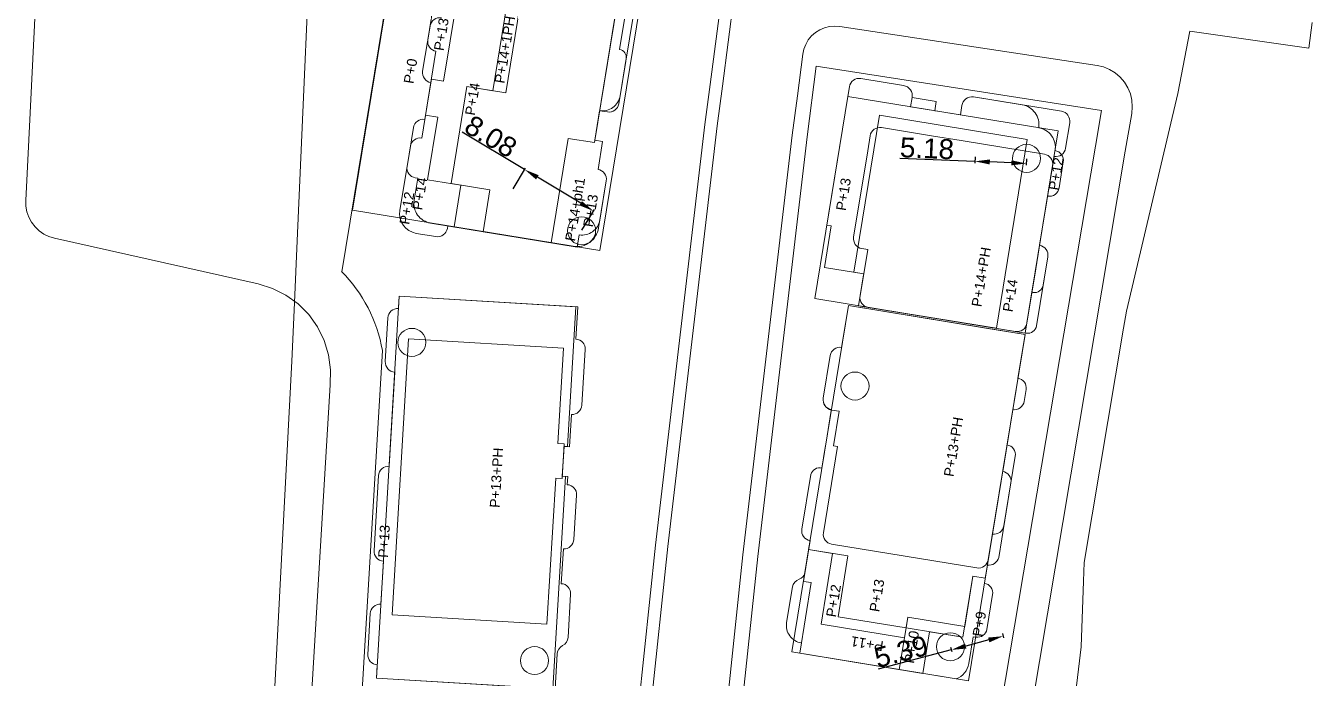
# Model space of a CAD drawing. Header units: metres. Extents: x 7511332 to 7511470, y 4692177 to 4692416.
# Drawn here: x 7511332.3 to 7511461.7, y 4692255.4 to 4692321.1 of the extents above; entities that cross this region are included whole.
import ezdxf

# ---------------------------------------------------------------- set-up
doc = ezdxf.new("R2010")
doc.units = ezdxf.units.M
doc.header["$PDMODE"] = 32
doc.header["$PDSIZE"] = 0.75
doc.linetypes.add('Long Dashed', pattern=[5291.666508, 3174.999952, -2116.666555])
for name, color, linetype, lineweight, true_color in [('2D Drafting - General_Pen_No__106', 171, 'Continuous', 0, 0xaaaaff), ('2D Drafting - General_Pen_No__112', 7, 'Continuous', 0, 0xd5aaaa), ('A - Situacioni_Pen_No__103', 7, 'Continuous', 0, 0xffcc99), ('A - Situacioni_Pen_No__104', 7, 'Continuous', 0, 0x96e196), ('Drawing & Figure_Pen_No__112', 7, 'Continuous', 0, 0xd5aaaa)]:
    doc.layers.add(name, color=color, linetype=linetype, lineweight=lineweight, true_color=true_color)
for name, color, linetype, lineweight in [('A - Ndertesa 5 - 2D Drafting - General_Pen_No__20', 1, 'Continuous', 0), ('dimenzionet', 1, 'Continuous', 0), ('ParcRePo', 7, 'Continuous', 0)]:
    doc.layers.add(name, color=color, linetype=linetype, lineweight=lineweight)
doc.styles.add('GENERATED_STYLE_1', font='arial.ttf')
doc.styles.get("Standard").update_dxf_attribs({"font": 'arial.ttf'})
doc.dimstyles.get("Standard").update_dxf_attribs({"dimtxt": 1.5, "dimasz": 0.18, "dimexe": 0.18, "dimexo": 0.0625, "dimgap": 0.09, "dimtad": 1, "dimtoh": 1, "dimzin": 0, "dimdsep": 46, "dimtxsty": 'Standard', "dimcen": 0.09, "dimse1": 1, "dimse2": 1, "dimsd1": 1, "dimsd2": 1, "dimadec": 0, "dimazin": 0, "dimtfac": 1, "dimtofl": 0, "dimtmove": 0, "dimatfit": 3, "dimfxl": 1, "dimtolj": 1, "dimtzin": 0, "dimarcsym": 0})

# ---------------------------------------------------------------- blocks, each defined once
blk = doc.blocks.new('*D56')
at = {"layer": 'Defpoints', "color": 0, "transparency": 16777216}
for p in [(7511427.81, 4692307.96, 619.23), (7511432.98, 4692307.75), (7511432.96, 4692307.24)]:
    blk.add_point(p, dxfattribs=at)
at = {"layer": 'dimenzionet', "color": 0, "lineweight": -2, "transparency": 16777216}
for p, q in [((7511427.79, 4692307.45), (7511420.24, 4692307.75)), ((7511427.81, 4692307.9), (7511427.78, 4692307.27)), ((7511432.98, 4692307.69), (7511432.95, 4692307.06)), ((7511431.46, 4692307.3), (7511429.29, 4692307.39))]:
    blk.add_line(p, q, dxfattribs=at)
at = {"layer": 'dimenzionet', "color": 0, "transparency": 16777216}
for points in [[(7511429.3, 4692307.64), (7511429.28, 4692307.14), (7511427.79, 4692307.45)], [(7511431.47, 4692307.55), (7511431.45, 4692307.05), (7511432.96, 4692307.24)]]:
    blk.add_solid(points, dxfattribs=at)
at = {"layer": 'dimenzionet', "color": 0, "transparency": 16777216, "insert": (7511422.97, 4692308.75), "char_height": 2, "attachment_point": 5, "rotation": 357.7254}
blk.add_mtext('\\A1;5.18', dxfattribs=at)
blk = doc.blocks.new('*D57')
at = {"layer": 'Defpoints', "color": 0, "transparency": 16777216}
for p in [(7511430.54, 4692260.01, 619.43), (7511425.33, 4692258.63), (7511425.41, 4692258.31)]:
    blk.add_point(p, dxfattribs=at)
at = {"layer": 'dimenzionet', "color": 0, "lineweight": -2, "transparency": 16777216}
for p, q in [((7511430.56, 4692259.95), (7511430.67, 4692259.52)), ((7511425.41, 4692258.31), (7511418.06, 4692256.36)), ((7511425.34, 4692258.57), (7511425.46, 4692258.14)), ((7511429.18, 4692259.31), (7511426.86, 4692258.7))]:
    blk.add_line(p, q, dxfattribs=at)
at = {"layer": 'dimenzionet', "color": 0, "transparency": 16777216}
for points in [[(7511429.11, 4692259.55), (7511429.24, 4692259.07), (7511430.63, 4692259.69)], [(7511426.8, 4692258.94), (7511426.93, 4692258.45), (7511425.41, 4692258.31)]]:
    blk.add_solid(points, dxfattribs=at)
at = {"layer": 'dimenzionet', "color": 0, "transparency": 16777216, "insert": (7511420.37, 4692258.13), "char_height": 2, "attachment_point": 5, "rotation": 14.8367}
blk.add_mtext('\\A1;5.39', dxfattribs=at)
blk = doc.blocks.new('*D63')
at = {"layer": 'Defpoints', "color": 0, "transparency": 16777216}
for p in [(7511382.5, 4692306.62), (7511381.3, 4692304.63, 619.69), (7511388.23, 4692300.47)]:
    blk.add_point(p, dxfattribs=at)
at = {"layer": 'dimenzionet', "color": 0, "lineweight": -2, "transparency": 16777216}
for p, q in [((7511382.5, 4692306.62), (7511376.22, 4692310.38)), ((7511381.33, 4692304.68), (7511382.59, 4692306.77)), ((7511388.14, 4692303.23), (7511383.78, 4692305.85)), ((7511388.26, 4692300.53), (7511389.51, 4692302.61))]:
    blk.add_line(p, q, dxfattribs=at)
at = {"layer": 'dimenzionet', "color": 0, "transparency": 16777216}
for points in [[(7511383.91, 4692306.06), (7511383.65, 4692305.63), (7511382.5, 4692306.62)], [(7511388.26, 4692303.45), (7511388.01, 4692303.02), (7511389.42, 4692302.46)]]:
    blk.add_solid(points, dxfattribs=at)
at = {"layer": 'dimenzionet', "color": 0, "transparency": 16777216, "insert": (7511379.1, 4692309.95), "char_height": 2, "attachment_point": 5, "rotation": 329.0185}
blk.add_mtext('\\A1;8.08', dxfattribs=at)

msp = doc.modelspace()

# ---------------------------------------------------------------- linework, layer by layer
at = {"layer": '2D Drafting - General_Pen_No__106', "color": 161, "linetype": 'Continuous', "true_color": 0xaaaaff}
for points in [[(7511365.191, 4692302.533), (7511390.063, 4692298.468), (7511395.756, 4692333.296), (7511370.884, 4692337.361)], [(7511432.855, 4692290.182), (7511436.177, 4692310.512), (7511415.007, 4692313.972), (7511411.685, 4692293.642)], [(7511387.64, 4692292.834), (7511386.797, 4692278.76), (7511386.46, 4692278.78), (7511386.281, 4692275.786), (7511386.618, 4692275.766), (7511385.339, 4692254.403), (7511367.584, 4692255.466), (7511369.882, 4692293.897)], [(7511432.83, 4692290.034), (7511415.065, 4692292.938), (7511409.371, 4692258.1), (7511427.137, 4692255.206)]]:
    msp.add_lwpolyline(points, close=True, dxfattribs=at)
at = {"layer": '2D Drafting - General_Pen_No__112', "color": 9, "linetype": 'Continuous', "true_color": 0xd5aaaa}
for points in [[(7511377.741, 4692336.24), (7511374.353, 4692315.514), (7511373.122, 4692315.715), (7511372.534, 4692312.113), (7511373.767, 4692311.912), (7511372.735, 4692305.596), (7511376.091, 4692305.048), (7511375.405, 4692300.853), (7511387.396, 4692298.894, 0.414227), (7511389.93, 4692300.76), (7511390.705, 4692305.497, 0.4142136), (7511389.879, 4692306.645), (7511390.337, 4692309.447), (7511389.548, 4692309.576), (7511390.034, 4692312.546, 0.4142136), (7511392.098, 4692314.038), (7511392.712, 4692317.789, 0.4142136), (7511392.054, 4692318.704), (7511392.615, 4692322.156, 0.4132612)], [(7511373.297, 4692322.983), (7511372.757, 4692319.677, 0.4142136), (7511373.582, 4692318.528), (7511372.461, 4692311.67, 0.4142136), (7511371.313, 4692310.845), (7511370.675, 4692306.947, 0.4142305), (7511371.5, 4692305.798), (7511371.749, 4692305.758), (7511371.386, 4692303.537, 0.4142136), (7511373.037, 4692301.241), (7511387.791, 4692298.829), (7511387.992, 4692300.063, 0.4142136), (7511390.059, 4692301.549), (7511390.704, 4692305.497, 0.4142136), (7511389.879, 4692306.645), (7511390.338, 4692309.458), (7511389.55, 4692309.586), (7511390.034, 4692312.546), (7511390.823, 4692312.417, 0.4142132), (7511391.971, 4692313.243), (7511393.406, 4692322.027, 0.4142136)], [(7511374.131, 4692321.884, 0.4142136), (7511372.982, 4692321.058), (7511372.24, 4692316.518, 0.4142136), (7511373.066, 4692315.37), (7511372.155, 4692309.795, 0.4142385), (7511371.007, 4692308.969), (7511369.951, 4692302.505, 0.4141858), (7511371.602, 4692300.209), (7511373.575, 4692299.887, 0.414195), (7511374.723, 4692300.712), (7511374.763, 4692300.959), (7511387.791, 4692298.829), (7511387.992, 4692300.063, 0.4142136), (7511390.059, 4692301.549), (7511390.704, 4692305.497, 0.4142136), (7511389.879, 4692306.645), (7511390.336, 4692309.448), (7511389.548, 4692309.576), (7511390.034, 4692312.546), (7511390.82, 4692312.418, 0.4142132), (7511391.971, 4692313.243), (7511393.406, 4692322.027, 0.4142135)]]:
    msp.add_lwpolyline(points, format="xyb", dxfattribs=at)
for points in [[(7511392.215, 4692325.893), (7511388.316, 4692326.53), (7511389.586, 4692334.304), (7511380.109, 4692335.853), (7511378.35, 4692325.095), (7511382.253, 4692324.457), (7511380.6, 4692314.342), (7511376.697, 4692314.98), (7511375.101, 4692305.21), (7511379.003, 4692304.572), (7511378.317, 4692300.378), (7511385.175, 4692299.257), (7511386.891, 4692309.757), (7511389.51, 4692309.34)], [(7511392.425, 4692327.176), (7511388.525, 4692327.813), (7511389.586, 4692334.304), (7511380.109, 4692335.853), (7511378.35, 4692325.095), (7511380.939, 4692324.672), (7511379.286, 4692314.556), (7511376.697, 4692314.98), (7511375.101, 4692305.21), (7511379.003, 4692304.572), (7511378.317, 4692300.378), (7511385.175, 4692299.257), (7511386.891, 4692309.757), (7511389.51, 4692309.34)], [(7511433.049, 4692309.655), (7511418.194, 4692312.083), (7511415.614, 4692296.292), (7511416.6, 4692296.131), (7511416.076, 4692292.924), (7511429.944, 4692290.658)], [(7511386.4, 4692288.651), (7511370.828, 4692289.583), (7511369.167, 4692261.833), (7511384.739, 4692260.901), (7511385.625, 4692275.575), (7511386.266, 4692275.536), (7511386.475, 4692279.029), (7511385.826, 4692279.068)]]:
    msp.add_lwpolyline(points, close=True, dxfattribs=at)
for points in [[(7511416.584, 4692296.032), (7511416.076, 4692292.924), (7511432.854, 4692290.182), (7511432.952, 4692290.166, 0.4142136), (7511433.986, 4692290.909), (7511435.121, 4692297.856, 0.4142136), (7511434.296, 4692299.004), (7511435.757, 4692307.946, 0.4142136), (7511436.905, 4692308.771), (7511437.325, 4692311.337, 0.4142136), (7511436.499, 4692312.485), (7511427.642, 4692313.933, 0.4142136), (7511426.485, 4692313.058), (7511426.332, 4692312.121), (7511423.815, 4692312.532), (7511421.324, 4692312.939), (7511421.477, 4692313.877, 0.4142136), (7511420.61, 4692315.082), (7511416.317, 4692315.784, 0.4142136), (7511415.169, 4692314.959), (7511415.007, 4692313.972), (7511413.431, 4692304.33), (7511412.891, 4692301.023), (7511413.334, 4692300.951), (7511412.652, 4692296.776), (7511416.6, 4692296.131)], [(7511416.584, 4692296.032), (7511416.076, 4692292.924), (7511432.854, 4692290.182), (7511433.523, 4692294.277), (7511433.622, 4692294.261, 0.4142136), (7511434.655, 4692295.005), (7511435.121, 4692297.856, 0.4142136), (7511434.296, 4692299.004), (7511435.757, 4692307.946, 0.4142136), (7511436.905, 4692308.771), (7511437.325, 4692311.337, 0.4142136), (7511436.499, 4692312.485), (7511427.642, 4692313.933, 0.4142136), (7511426.485, 4692313.058), (7511426.332, 4692312.121), (7511423.815, 4692312.532), (7511423.741, 4692312.544), (7511423.895, 4692313.482), (7511421.477, 4692313.877, 0.4142136), (7511420.61, 4692315.082), (7511416.317, 4692315.784, 0.4142136), (7511415.169, 4692314.959), (7511415.007, 4692313.972), (7511413.431, 4692304.33), (7511412.891, 4692301.023), (7511413.334, 4692300.951), (7511412.652, 4692296.776), (7511416.6, 4692296.131)], [(7511416.584, 4692296.032), (7511416.076, 4692292.924), (7511432.854, 4692290.182), (7511433.563, 4692294.524), (7511434.021, 4692297.327), (7511435.104, 4692303.949, 0.4142136), (7511436.252, 4692304.774), (7511436.679, 4692307.39, 0.4142136), (7511435.854, 4692308.538, 0.4142136), (7511434.203, 4692310.834, 0.4142136), (7511432.551, 4692313.131), (7511427.642, 4692313.933, 0.4142136), (7511426.485, 4692313.058), (7511426.332, 4692312.121), (7511423.815, 4692312.532), (7511423.741, 4692312.544), (7511423.895, 4692313.482), (7511421.477, 4692313.877, 0.4142136), (7511420.61, 4692315.082), (7511416.317, 4692315.784, 0.4142136), (7511415.169, 4692314.959), (7511415.007, 4692313.972), (7511413.431, 4692304.33), (7511412.891, 4692301.023), (7511413.334, 4692300.951), (7511412.652, 4692296.776), (7511416.6, 4692296.131)], [(7511369.807, 4692292.649, 0.4140693), (7511368.748, 4692291.711), (7511368.486, 4692287.318, 0.4142136), (7511369.427, 4692286.261), (7511368.859, 4692276.779, 0.4142136), (7511367.801, 4692275.84), (7511367.35, 4692268.304, 0.4142136), (7511368.289, 4692267.246), (7511368.029, 4692262.904, 0.4142136), (7511366.971, 4692261.965), (7511366.725, 4692257.865, 0.4142136), (7511367.664, 4692256.814), (7511367.584, 4692255.466), (7511385.552, 4692254.39), (7511385.762, 4692257.903, -0.2679457), (7511386.313, 4692258.738, 0.2679457), (7511386.863, 4692259.572), (7511387.123, 4692263.914, 0.4142136), (7511386.185, 4692264.972), (7511386.394, 4692268.466, 0.4142136), (7511387.454, 4692269.43), (7511387.72, 4692273.872, 0.4142004), (7511386.781, 4692274.93), (7511386.83, 4692275.753), (7511386.281, 4692275.786), (7511386.46, 4692278.78), (7511387.009, 4692278.747), (7511387.204, 4692281.991, 0.4142136), (7511388.261, 4692282.93), (7511388.596, 4692288.52, 0.4142136), (7511387.658, 4692289.578), (7511387.852, 4692292.822), (7511369.882, 4692293.897)], [(7511425.904, 4692255.398, 0.2678054), (7511427.169, 4692256.945), (7511427.607, 4692259.628), (7511427.908, 4692259.579, 0.3816963), (7511428.994, 4692260.363), (7511429.568, 4692263.869, 0.4142136), (7511428.742, 4692265.017), (7511429.548, 4692269.951, 0.3986499), (7511430.693, 4692270.777), (7511431.839, 4692277.784, 0.4372006), (7511431.016, 4692278.932), (7511431.596, 4692282.484, 0.4142331), (7511432.744, 4692283.31), (7511432.938, 4692284.495, 0.4141858), (7511432.113, 4692285.643), (7511432.83, 4692290.034), (7511428.883, 4692290.679), (7511415.066, 4692292.937), (7511414.381, 4692288.743, 0.4135461), (7511413.232, 4692287.917), (7511412.531, 4692283.624, 0.4142136), (7511413.356, 4692282.475), (7511413.31, 4692282.19), (7511412.825, 4692279.22), (7511412.826, 4692279.22), (7511412.737, 4692278.677), (7511412.396, 4692276.599, 0.4200391), (7511411.288, 4692275.942), (7511410.382, 4692270.449, 0.4142136), (7511411.203, 4692269.302), (7511410.673, 4692266.058, -0.2848944), (7511410.118, 4692265.423, 0.2818236), (7511409.428, 4692264.64), (7511408.845, 4692261.075, 0.4142169), (7511410.331, 4692259.009), (7511410.162, 4692257.971), (7511423.249, 4692255.832)], [(7511415.066, 4692292.937), (7511414.381, 4692288.743, 0.4135461), (7511413.232, 4692287.917), (7511412.531, 4692283.624, 0.4142136), (7511413.356, 4692282.475), (7511413.31, 4692282.19), (7511412.825, 4692279.22), (7511412.826, 4692279.22), (7511412.737, 4692278.677), (7511412.396, 4692276.599, 0.4200391), (7511411.288, 4692275.942), (7511410.382, 4692270.449, 0.4142136), (7511411.203, 4692269.302), (7511410.534, 4692265.207), (7511411.323, 4692265.078), (7511410.162, 4692257.972), (7511420.178, 4692256.334), (7511420.863, 4692260.529), (7511426.589, 4692259.593), (7511427.589, 4692265.712), (7511428.822, 4692265.51), (7511429.04, 4692266.843, 0.3986499), (7511430.18, 4692267.619), (7511431.406, 4692275.119, 0.4142136), (7511430.58, 4692276.268), (7511431.596, 4692282.484, 0.4142331), (7511432.744, 4692283.31), (7511432.938, 4692284.495, 0.4141858), (7511432.113, 4692285.643), (7511432.83, 4692290.034), (7511428.883, 4692290.679)], [(7511415.066, 4692292.937), (7511414.381, 4692288.743, 0.4135461), (7511413.232, 4692287.917), (7511412.531, 4692283.624, 0.4142136), (7511413.356, 4692282.475), (7511413.31, 4692282.19), (7511412.825, 4692279.22), (7511412.826, 4692279.22), (7511412.737, 4692278.677), (7511412.396, 4692276.599, 0.4200391), (7511411.288, 4692275.942), (7511410.382, 4692270.449, 0.4142136), (7511411.203, 4692269.302), (7511410.534, 4692265.207), (7511411.323, 4692265.078), (7511410.162, 4692257.972), (7511422.548, 4692255.947), (7511423.234, 4692260.141), (7511426.589, 4692259.593), (7511427.589, 4692265.712), (7511428.822, 4692265.51), (7511429.04, 4692266.843, 0.3986499), (7511430.18, 4692267.619), (7511431.406, 4692275.119, 0.4142136), (7511430.58, 4692276.268), (7511431.596, 4692282.484, 0.4142331), (7511432.744, 4692283.31), (7511432.938, 4692284.495, 0.4141858), (7511432.113, 4692285.643), (7511432.83, 4692290.034), (7511428.883, 4692290.679)], [(7511415.066, 4692292.937), (7511414.381, 4692288.743, 0.4135461), (7511413.232, 4692287.917), (7511412.531, 4692283.624, 0.4142136), (7511413.356, 4692282.475), (7511413.31, 4692282.19), (7511412.825, 4692279.22), (7511412.826, 4692279.22), (7511412.737, 4692278.677), (7511412.396, 4692276.599, 0.4200391), (7511411.288, 4692275.942), (7511410.382, 4692270.449, 0.4142136), (7511411.203, 4692269.302), (7511411.058, 4692268.414), (7511415.005, 4692267.769), (7511414.018, 4692261.648), (7511420.863, 4692260.529), (7511421.038, 4692261.594), (7511426.763, 4692260.658), (7511427.589, 4692265.712), (7511428.822, 4692265.51), (7511429.04, 4692266.843, 0.3986499), (7511430.18, 4692267.619), (7511431.406, 4692275.119, 0.4142136), (7511430.58, 4692276.268), (7511431.596, 4692282.484, 0.4142331), (7511432.744, 4692283.31), (7511432.938, 4692284.495, 0.4141858), (7511432.113, 4692285.643), (7511432.83, 4692290.034), (7511428.883, 4692290.679)], [(7511415.066, 4692292.937), (7511414.381, 4692288.743, 0.4135461), (7511413.232, 4692287.917), (7511412.531, 4692283.624, 0.4142136), (7511413.356, 4692282.475), (7511413.31, 4692282.19), (7511412.825, 4692279.22), (7511412.826, 4692279.22), (7511412.737, 4692278.677), (7511412.396, 4692276.599, 0.4200391), (7511411.288, 4692275.942), (7511410.382, 4692270.449, 0.4142136), (7511411.203, 4692269.302), (7511411.058, 4692268.414), (7511413.477, 4692268.018), (7511412.315, 4692260.912), (7511420.702, 4692259.541), (7511421.038, 4692261.594), (7511426.763, 4692260.658), (7511427.589, 4692265.712), (7511428.822, 4692265.51), (7511429.04, 4692266.843, 0.3986499), (7511430.18, 4692267.619), (7511431.406, 4692275.119, 0.4142136), (7511430.58, 4692276.268), (7511431.596, 4692282.484, 0.4142331), (7511432.744, 4692283.31), (7511432.938, 4692284.495, 0.4141858), (7511432.113, 4692285.643), (7511432.83, 4692290.034), (7511428.883, 4692290.679)], [(7511415.066, 4692292.937), (7511414.381, 4692288.743, 0.4135461), (7511413.232, 4692287.917), (7511412.531, 4692283.624, 0.3875282), (7511413.35, 4692282.437), (7511414.138, 4692282.308), (7511413.572, 4692278.845), (7511413.968, 4692278.78), (7511412.549, 4692270.095, 0.4142136), (7511413.374, 4692268.947), (7511427.98, 4692266.56, 0.4142136), (7511429.129, 4692267.385), (7511432.83, 4692290.034)]]:
    msp.add_lwpolyline(points, format="xyb", close=True, dxfattribs=at)
at = {"layer": 'A - Ndertesa 5 - 2D Drafting - General_Pen_No__20', "color": 1, "linetype": 'Continuous', "lineweight": 0}
for centre in [(7511432.982, 4692307.753), (7511388.228, 4692300.472), (7511371.154, 4692289.243), (7511415.728, 4692284.851), (7511425.327, 4692258.629), (7511383.494, 4692257.235)]:
    msp.add_circle(centre, 1.41, dxfattribs=at)
at = {"layer": 'A - Situacioni_Pen_No__103', "color": 31, "linetype": 'Long Dashed', "true_color": 0xffcc99, "flags": 128}
msp.add_lwpolyline([(7511337.981, 4692416.015), (7511332.316, 4692303.516), (7511332.332, 4692302.937), (7511332.437, 4692302.371), (7511332.628, 4692301.829), (7511332.901, 4692301.322), (7511333.249, 4692300.865), (7511333.664, 4692300.466), (7511334.136, 4692300.137), (7511334.653, 4692299.885), (7511335.206, 4692299.714), (7511355.683, 4692295.126), (7511357.127, 4692294.676), (7511358.484, 4692293.997), (7511359.713, 4692293.109), (7511360.783, 4692292.033), (7511361.665, 4692290.798), (7511362.335, 4692289.437), (7511362.778, 4692287.986), (7511362.979, 4692286.483), (7511362.936, 4692284.973), (7511357.777, 4692198.781), (7511357.792, 4692198.221), (7511357.902, 4692197.676), (7511358.104, 4692197.159), (7511358.391, 4692196.683), (7511358.756, 4692196.264), (7511359.188, 4692195.914), (7511359.673, 4692195.643), (7511360.201, 4692195.458), (7511384.316, 4692189.283), (7511386.744, 4692188.674), (7511387.074, 4692188.621), (7511387.404, 4692188.625), (7511387.728, 4692188.686), (7511388.037, 4692188.802), (7511388.321, 4692188.968), (7511388.573, 4692189.182), (7511388.784, 4692189.435), (7511388.949, 4692189.72), (7511389.062, 4692190.03), (7511389.122, 4692190.359), (7511390.445, 4692204.689), (7511392.447, 4692226.366), (7511396.895, 4692268.722), (7511401.873, 4692311.019), (7511402.395, 4692315.018), (7511407.38, 4692353.248), (7511407.956, 4692360.099), (7511408.188, 4692361.931), (7511408.719, 4692363.706), (7511409.532, 4692365.371), (7511410.607, 4692366.881), (7511411.914, 4692368.194), (7511413.418, 4692369.276), (7511415.079, 4692370.098), (7511416.851, 4692370.638), (7511418.689, 4692370.88), (7511420.536, 4692370.82), (7511433.258, 4692369.351), (7511433.901, 4692369.332), (7511434.533, 4692369.424), (7511435.14, 4692369.624), (7511435.704, 4692369.924), (7511436.207, 4692370.318), (7511436.635, 4692370.792), (7511436.976, 4692371.333), (7511437.218, 4692371.924), (7511437.355, 4692372.548), (7511437.382, 4692373.186), (7511437.299, 4692373.824), (7511431.381, 4692400.749)], dxfattribs=at)
msp.add_lwpolyline([(7511419.24, 4692180.484), (7511419.67, 4692180.484), (7511420.094, 4692180.554), (7511420.501, 4692180.694), (7511420.879, 4692180.899), (7511421.218, 4692181.163), (7511421.509, 4692181.48), (7511421.743, 4692181.84), (7511421.915, 4692182.234), (7511422.02, 4692182.655), (7511431.627, 4692241.432), (7511442.908, 4692308.471), (7511443.559, 4692312.277), (7511443.618, 4692312.939), (7511443.573, 4692313.598), (7511443.424, 4692314.241), (7511443.174, 4692314.852), (7511442.832, 4692315.417), (7511442.404, 4692315.919), (7511441.902, 4692316.348), (7511441.338, 4692316.692), (7511440.727, 4692316.943), (7511440.08, 4692317.094), (7511414.188, 4692321.021), (7511413.669, 4692321.058), (7511413.155, 4692321.012), (7511412.654, 4692320.886), (7511412.18, 4692320.682), (7511411.745, 4692320.405), (7511411.358, 4692320.063), (7511411.031, 4692319.664), (7511410.771, 4692319.218), (7511410.586, 4692318.737), (7511410.477, 4692318.228), (7511409.931, 4692314.035), (7511409.416, 4692310.089), (7511404.449, 4692267.885), (7511400.011, 4692225.621), (7511398.013, 4692203.99), (7511396.602, 4692188.712), (7511396.596, 4692188.256), (7511396.661, 4692187.809), (7511396.795, 4692187.378), (7511396.995, 4692186.973), (7511397.256, 4692186.605), (7511397.572, 4692186.282), (7511397.934, 4692186.012), (7511398.334, 4692185.803), (7511398.766, 4692185.658), (7511402.239, 4692184.786), (7511418.812, 4692180.556)], close=True, dxfattribs=at)
msp.add_lwpolyline([(7511419.24, 4692180.484), (7511419.67, 4692180.484), (7511420.094, 4692180.554), (7511420.501, 4692180.694), (7511420.879, 4692180.899), (7511421.218, 4692181.163), (7511421.509, 4692181.48), (7511421.743, 4692181.84), (7511421.915, 4692182.234), (7511422.02, 4692182.655), (7511431.627, 4692241.432), (7511442.908, 4692308.471), (7511443.559, 4692312.277), (7511443.618, 4692312.939), (7511443.573, 4692313.598), (7511443.424, 4692314.241), (7511443.174, 4692314.852), (7511442.832, 4692315.417), (7511442.404, 4692315.919), (7511441.902, 4692316.348), (7511441.338, 4692316.692), (7511440.727, 4692316.943), (7511440.08, 4692317.094), (7511414.188, 4692321.021), (7511413.669, 4692321.058), (7511413.155, 4692321.012), (7511412.654, 4692320.886), (7511412.18, 4692320.682), (7511411.745, 4692320.405), (7511411.358, 4692320.063), (7511411.031, 4692319.664), (7511410.771, 4692319.218), (7511410.586, 4692318.737), (7511410.477, 4692318.228), (7511409.931, 4692314.035), (7511409.416, 4692310.089), (7511404.449, 4692267.885), (7511400.011, 4692225.621), (7511398.013, 4692203.99), (7511396.602, 4692188.712), (7511396.596, 4692188.256), (7511396.661, 4692187.809), (7511396.795, 4692187.378), (7511396.995, 4692186.973), (7511397.256, 4692186.605), (7511397.572, 4692186.282), (7511397.934, 4692186.012), (7511398.334, 4692185.803), (7511398.766, 4692185.658), (7511402.239, 4692184.786), (7511418.812, 4692180.556)], close=True, dxfattribs=at)
at = {"layer": 'A - Situacioni_Pen_No__104', "color": 81, "linetype": 'Long Dashed', "true_color": 0x96e196, "flags": 128}
msp.add_lwpolyline([(7511364.078, 4692296.378, -0.1533425), (7511368.189, 4692288.421), (7511363.038, 4692202.36), (7511388.378, 4692195.896), (7511391.203, 4692226.489), (7511395.653, 4692268.86), (7511400.633, 4692311.173), (7511401.155, 4692315.18), (7511406.137, 4692353.381), (7511406.253, 4692354.758), (7511374.505, 4692359.826)], format="xyb", dxfattribs=at)
msp.add_lwpolyline([(7511374.505, 4692359.826), (7511364.127, 4692296.328)], dxfattribs=at)
msp.add_lwpolyline([(7511405.94, 4692267.719), (7511410.905, 4692309.905), (7511411.832, 4692317.015), (7511440.507, 4692312.58), (7511439.901, 4692308.981), (7511428.618, 4692241.931), (7511419.817, 4692188.085), (7511398.45, 4692192.409), (7511399.507, 4692203.852), (7511401.504, 4692225.474)], close=True, dxfattribs=at)
at = {"layer": 'Drawing & Figure_Pen_No__112', "color": 9, "linetype": 'Continuous', "true_color": 0xd5aaaa}
for points in [[(7511435.359, 4692305.507), (7511435.429, 4692305.937), (7511435.606, 4692307.023, 0.4142136), (7511434.781, 4692308.171), (7511426.42, 4692309.537), (7511423.407, 4692310.03), (7511420.199, 4692310.554), (7511418.398, 4692310.848, 0.4142136), (7511417.25, 4692310.023), (7511417.002, 4692308.507)], [(7511417.002, 4692308.507), (7511415.584, 4692299.832, 0.414218), (7511416.41, 4692298.684), (7511417.002, 4692298.587), (7511416.237, 4692293.909, 0.4142137), (7511417.061, 4692292.763), (7511431.867, 4692290.344, 0.4142136), (7511433.015, 4692291.169), (7511433.771, 4692295.797), (7511434.63, 4692301.052, 0.0144194), (7511434.635, 4692301.08), (7511435.359, 4692305.507)]]:
    msp.add_lwpolyline(points, format="xyb", dxfattribs=at)
at = {"layer": 'ParcRePo', "flags": 128}
for points in [[(7511357.263, 4692252.689), (7511359.038, 4692286.715), (7511359.071, 4692287.341), (7511359.3, 4692292.47), (7511359.646, 4692300.23), (7511361.309, 4692337.483)], [(7511461.72, 4692321.41), (7511461.386, 4692318.821), (7511449.402, 4692320.551), (7511448.198, 4692314.281), (7511443.028, 4692292.382), (7511442.748, 4692290.682), (7511438.791, 4692267.093), (7511438.721, 4692265.222), (7511438.476, 4692258.633), (7511437.466, 4692250.214)]]:
    msp.add_lwpolyline(points, dxfattribs=at)

# ---------------------------------------------------------------- texts
at = {"layer": 'Drawing & Figure_Pen_No__112', "color": 9, "linetype": 'Continuous', "lineweight": 13, "true_color": 0xd5aaaa, "char_height": 1, "attachment_point": 7, "style": 'GENERATED_STYLE_1'}
for s, insert, rotation in [('\\A1;P+13', (7511374.359, 4692318.512), 80.71748), ('\\A1;P+14+1PH', (7511380.449, 4692315.235), 80.71748), ('\\A1;P+0', (7511371.319, 4692315.203), 80.71748), ('\\A1;P+14', (7511377.482, 4692312.012), 80.71748), ('\\A1;P+12', (7511436.182, 4692304.482), 80.71748), ('\\A1;P+14', (7511372.178, 4692302.49), 80.71748), ('\\A1;P+14+ph1', (7511387.847, 4692299.313), 80.71748), ('\\A1;P+13', (7511414.807, 4692302.426), 80.71748), ('\\A1;P+12', (7511370.883, 4692301.039), 80.71748), ('\\A1;P+13', (7511389.373, 4692300.781), 80.71748), ('\\A1;P+14+PH', (7511428.424, 4692292.757), 80.71748), ('\\A1;P+14', (7511431.563, 4692292.244), 80.71748), ('\\A1;P+13+PH', (7511425.648, 4692275.669), 80.71748), ('\\A1;P+13+PH', (7511379.994, 4692272.577), 86.57385), ('\\A1;P+13', (7511368.768, 4692267.55), 86.57385), ('\\A1;P+12', (7511413.797, 4692261.545), 80.71748), ('\\A1;P+13', (7511418.17, 4692262.071), 80.71748), ('\\A1;P+9', (7511428.537, 4692259.589), 80.71748), ('\\A1;P+11', (7511418.658, 4692259.161), 170.71748), ('\\A1;P+10', (7511421.665, 4692256.888), 80.71748)]:
    msp.add_mtext(s, dxfattribs=dict(at, insert=insert, rotation=rotation))

# ---------------------------------------------------------------- dimensions: what is measured, and where the dimension line sits
at = {"layer": 'dimenzionet'}
for base, p1, p2, angle, picture, middle in [((7511382.495, 4692306.618), (7511388.228, 4692300.472), (7511381.302, 4692304.63, 619.69), 149.01846, '*D63', (7511378.529, 4692308.999)), ((7511432.962, 4692307.242), (7511427.811, 4692307.958, 619.229), (7511432.982, 4692307.753), 357.72539, '*D56', (7511422.924, 4692307.64)), ((7511425.411, 4692258.312), (7511430.541, 4692260.01, 619.434), (7511425.327, 4692258.629), 194.83671, '*D57', (7511420.657, 4692257.052))]:
    dim = msp.add_linear_dim(base=base, p1=p1, p2=p2, angle=angle, dimstyle='Standard', override={"dimtxt": 2, "dimasz": 1.5, "dimtoh": 0, "dimcen": 0, "dimse1": 0, "dimse2": 0, "dimsd1": 0, "dimsd2": 0}, dxfattribs=at)
    dim.commit()
    dim.dimension.update_dxf_attribs({"geometry": picture, "text_midpoint": middle, "dimtype": 161})

doc.saveas('drawing.dxf')
